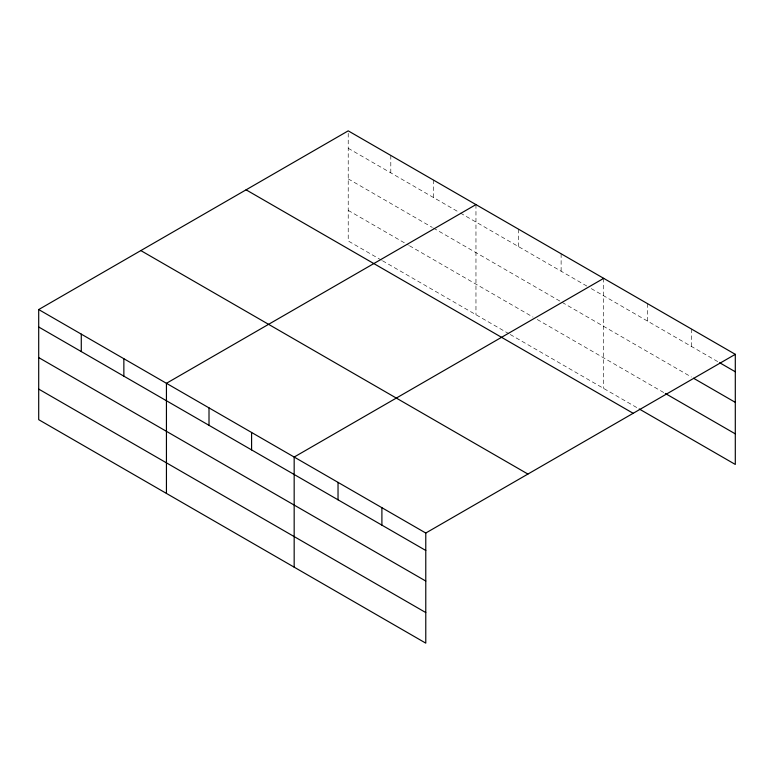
<?xml version="1.0" encoding="UTF-8"?>
<svg xmlns="http://www.w3.org/2000/svg" width="774" height="774" viewBox="0 0 774 774"><rect width="100%" height="100%" fill="white"/><g stroke="black" fill="none" stroke-linecap="round" stroke-linejoin="round"><path stroke-width="0.58" stroke-dasharray="3.87 2.9" d="M348.223 148.289L459.34 212.444M460.385 213.043L587.079 286.196M591.23 288.596L718.591 362.116M348.223 178.881L432.347 227.44M433.382 228.04L561.121 301.792M562.156 302.392L691.434 377.025M348.223 210.383L408.459 245.165M409.494 245.764L533.073 317.108M537.233 319.507L664.276 392.853M381.456 260.161L348.223 240.966L348.223 130.854M382.501 260.761L509.195 333.904M510.23 334.503L638.163 408.362M691.434 328.998L691.434 346.442M647.567 303.669L647.567 321.113M603.691 278.35L603.691 388.461M561.121 253.766L561.121 271.2M518.541 229.181L518.541 246.625M475.962 204.597L475.962 314.718M433.382 180.013L433.382 197.457M390.802 155.429L390.802 172.873"/><path stroke-width="1.16" d="M425.777 581.051L425.777 533.034L38.7 309.552L38.7 419.672L425.777 643.146L425.777 581.051L38.7 357.578M38.7 309.552L348.223 130.854L735.3 354.328L735.3 464.448L639.208 408.962M475.962 204.597L166.439 383.304L166.439 493.425M603.691 278.35L294.168 457.047L294.168 567.168M425.777 533.034L735.3 354.328M719.636 362.725L735.3 371.772M693.523 378.234L735.3 402.354M665.321 393.463L735.3 433.866M246.084 189.823L633.161 413.297M140.839 250.583L527.916 474.056M38.7 326.996L425.777 550.469M38.7 389.09L425.777 612.563M381.901 507.705L381.901 525.149M338.035 482.376L338.035 499.82M251.589 432.463L251.589 449.907M209.009 407.888L209.009 425.323M123.859 358.72L123.859 376.164M81.28 334.136L81.28 351.58"/></g></svg>
